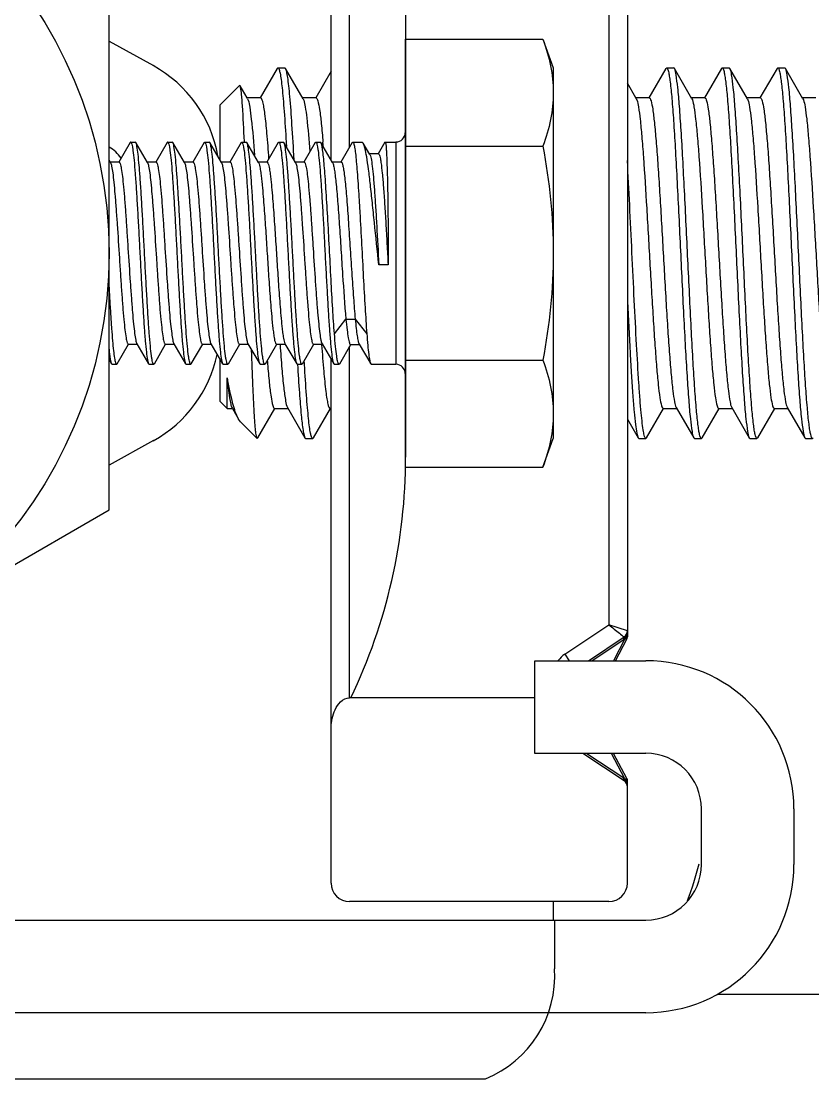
# Model space of a CAD drawing. Extents: x 27938 to 1507990, y 110129 to 923079.
# Drawn here: x 525742 to 525932.3, y 358378.1 to 358632.1 of the extents above; entities that cross this region are included whole.
import ezdxf

# ---------------------------------------------------------------- set-up
doc = ezdxf.new("R2010")
doc.units = 0
doc.header["$LTSCALE"] = 1000
doc.header["$MEASUREMENT"] = 0

msp = doc.modelspace()

# ---------------------------------------------------------------- linework, layer by layer
at = {"linetype": 'Continuous'}
for p, q in [((525820.94, 358601.88), (525820.94, 358732.06)), ((525816.5, 358598.7), (525816.5, 358727.62)), ((525834.4, 358527.39), (525834.4, 358699.7)), ((525883.23, 358665.62), (525883.23, 358487.1)), ((525887.68, 358667.05), (525887.68, 358484.24)), ((525763.11, 358514.71), (525763.11, 358638)), ((525834.29, 358627.73), (525834.29, 358524.99)), ((525834.29, 358627.73), (525867.38, 358627.73)), ((525867.38, 358627.73), (525869.88, 358620.85)), ((525763.11, 358627.29), (525773.76, 358621.39)), ((525803.53, 358620.7), (525799.42, 358613.64)), ((525803.53, 358620.7), (525803.7, 358620.85)), ((525803.7, 358620.85), (525805.37, 358620.85)), ((525803.7, 358620.85), (525805.37, 358620.85)), ((525803.7, 358620.85), (525803.73, 358620.84)), ((525805.55, 358620.69), (525805.37, 358620.85)), ((525809.74, 358613.46), (525805.55, 358620.69)), ((525816.5, 358620.04), (525812.77, 358613.64)), ((525869.88, 358620.85), (525869.88, 358531.87)), ((525896.95, 358620.7), (525892.84, 358613.64)), ((525896.95, 358620.7), (525897.13, 358620.85)), ((525897.13, 358620.85), (525898.8, 358620.85)), ((525897.13, 358620.85), (525898.8, 358620.85)), ((525897.13, 358620.85), (525897.15, 358620.84)), ((525898.97, 358620.69), (525898.8, 358620.85)), ((525903.17, 358613.46), (525898.97, 358620.69)), ((525910.3, 358620.7), (525906.19, 358613.64)), ((525910.3, 358620.7), (525910.47, 358620.85)), ((525910.47, 358620.85), (525912.14, 358620.85)), ((525910.47, 358620.85), (525912.14, 358620.85)), ((525910.47, 358620.85), (525910.5, 358620.84)), ((525912.32, 358620.69), (525912.14, 358620.85)), ((525916.51, 358613.46), (525912.32, 358620.69)), ((525923.64, 358620.7), (525919.54, 358613.64)), ((525923.64, 358620.7), (525923.82, 358620.85)), ((525923.82, 358620.85), (525925.49, 358620.85)), ((525923.82, 358620.85), (525925.49, 358620.85)), ((525923.82, 358620.85), (525923.84, 358620.84)), ((525925.67, 358620.69), (525925.49, 358620.85)), ((525929.86, 358613.46), (525925.67, 358620.69)), ((525789.8, 358611.95), (525794.47, 358616.62)), ((525794.59, 358616.57), (525794.47, 358616.62)), ((525796.29, 358613.64), (525794.59, 358616.57)), ((525889.72, 358613.64), (525887.68, 358617.16)), ((525796.4, 358613.46), (525796.29, 358613.64)), ((525799.53, 358613.64), (525796.29, 358613.64)), ((525812.87, 358613.64), (525809.64, 358613.64)), ((525889.82, 358613.46), (525889.72, 358613.64)), ((525892.95, 358613.64), (525889.72, 358613.64)), ((525889.82, 358613.46), (525889.95, 358613.18)), ((525906.3, 358613.64), (525903.06, 358613.64)), ((525903.17, 358613.46), (525903.29, 358613.19)), ((525919.64, 358613.64), (525916.41, 358613.64)), ((525916.51, 358613.46), (525916.63, 358613.2)), ((525932.99, 358613.64), (525929.76, 358613.64)), ((525929.86, 358613.46), (525929.97, 358613.21)), ((525789.8, 358598.7), (525789.8, 358611.95)), ((525768.18, 358602.94), (525765.44, 358598.25)), ((525768.18, 358602.94), (525768.3, 358603.05)), ((525768.3, 358603.05), (525769.42, 358603.05)), ((525768.3, 358603.05), (525769.42, 358603.05)), ((525769.55, 358602.94), (525769.42, 358603.05)), ((525772.35, 358598.11), (525769.55, 358602.94)), ((525777.07, 358602.94), (525774.34, 358598.25)), ((525777.07, 358602.94), (525777.2, 358603.05)), ((525777.2, 358603.05), (525778.32, 358603.05)), ((525777.2, 358603.05), (525778.32, 358603.05)), ((525778.45, 358602.94), (525778.32, 358603.05)), ((525781.25, 358598.11), (525778.45, 358602.94)), ((525785.97, 358602.94), (525783.24, 358598.25)), ((525785.97, 358602.94), (525786.1, 358603.05)), ((525786.1, 358603.05), (525787.21, 358603.05)), ((525786.1, 358603.05), (525787.21, 358603.05)), ((525787.34, 358602.94), (525787.21, 358603.05)), ((525790.15, 358598.11), (525787.34, 358602.94)), ((525794.87, 358602.94), (525792.13, 358598.25)), ((525794.87, 358602.94), (525795, 358603.05)), ((525795, 358603.05), (525796.11, 358603.05)), ((525795, 358603.05), (525796.11, 358603.05)), ((525795.64, 358603.14), (525795.64, 358603.19)), ((525796.24, 358602.94), (525796.11, 358603.05)), ((525799.04, 358598.11), (525796.24, 358602.94)), ((525803.77, 358602.94), (525801.03, 358598.25)), ((525803.77, 358602.94), (525803.89, 358603.05)), ((525803.89, 358603.05), (525805.01, 358603.05)), ((525803.89, 358603.05), (525805.01, 358603.05)), ((525805.14, 358602.94), (525805.01, 358603.05)), ((525807.94, 358598.11), (525805.14, 358602.94)), ((525805.67, 358603.02), (525805.68, 358602.97)), ((525805.68, 358602.97), (525805.74, 358601.97)), ((525812.66, 358602.94), (525809.93, 358598.25)), ((525812.66, 358602.94), (525812.79, 358603.05)), ((525812.79, 358603.05), (525813.91, 358603.05)), ((525812.79, 358603.05), (525813.91, 358603.05)), ((525814.04, 358602.94), (525813.91, 358603.05)), ((525816.84, 358598.11), (525814.04, 358602.94)), ((525821.56, 358602.94), (525818.83, 358598.25)), ((525821.56, 358602.94), (525821.69, 358603.05)), ((525821.69, 358603.05), (525823.91, 358603.05)), ((525821.69, 358603.05), (525823.91, 358603.05)), ((525824.2, 358602.81), (525823.91, 358603.05)), ((525825.79, 358600.07), (525824.2, 358602.81)), ((525829.43, 358603.02), (525827.8, 358600.2)), ((525829.43, 358603.02), (525829.47, 358603.05)), ((525829.47, 358603.05), (525832.07, 358603.05)), ((525829.47, 358603.05), (525832.07, 358603.05)), ((525832.07, 358603.05), (525832.07, 358549.67)), ((525827.87, 358600.2), (525825.72, 358600.2)), ((525834.29, 358602.04), (525867.38, 358602.04)), ((525763.45, 358598.11), (525763.11, 358598.7)), ((525765.52, 358598.25), (525763.37, 358598.25)), ((525774.42, 358598.25), (525772.27, 358598.25)), ((525783.31, 358598.25), (525781.17, 358598.25)), ((525792.21, 358598.25), (525790.07, 358598.25)), ((525801.11, 358598.25), (525798.96, 358598.25)), ((525810.01, 358598.25), (525807.86, 358598.25)), ((525818.9, 358598.25), (525816.76, 358598.25)), ((525830.18, 358573.53), (525827.95, 358573.53)), ((525817.28, 358557.02), (525820.05, 358560.5)), ((525820.05, 358560.5), (525822.28, 358560.5)), ((525822.28, 358560.5), (525825.06, 358557.02)), ((525765.1, 358549.78), (525767.82, 358554.47)), ((525767.74, 358554.47), (525769.89, 358554.47)), ((525769.81, 358554.61), (525772.62, 358549.78)), ((525774, 358549.78), (525776.72, 358554.47)), ((525776.64, 358554.47), (525778.79, 358554.47)), ((525778.71, 358554.61), (525781.52, 358549.78)), ((525782.89, 358549.78), (525785.62, 358554.47)), ((525785.54, 358554.47), (525787.68, 358554.47)), ((525787.61, 358554.61), (525790.42, 358549.78)), ((525791.79, 358549.78), (525794.52, 358554.47)), ((525794.44, 358554.47), (525796.58, 358554.47)), ((525796.5, 358554.61), (525799.32, 358549.78)), ((525800.69, 358549.78), (525803.41, 358554.47)), ((525803.33, 358554.47), (525805.48, 358554.47)), ((525805.4, 358554.61), (525808.21, 358549.78)), ((525809.59, 358549.78), (525812.31, 358554.47)), ((525812.23, 358554.47), (525814.38, 358554.47)), ((525814.2, 358554.5), (525814.21, 358554.35)), ((525814.3, 358554.61), (525817.11, 358549.78)), ((525818.54, 358549.8), (525821.22, 358554.4)), ((525820.94, 358469.59), (525820.94, 358553.93)), ((525821.14, 358554.4), (525823.29, 358554.4)), ((525823.21, 358554.54), (525825.99, 358549.76)), ((525763.11, 358550.84), (525763.73, 358549.78)), ((525763.73, 358549.78), (525763.86, 358549.67)), ((525763.86, 358549.67), (525764.97, 358549.67)), ((525763.86, 358549.67), (525764.97, 358549.67)), ((525765.1, 358549.78), (525764.97, 358549.67)), ((525772.62, 358549.78), (525772.75, 358549.67)), ((525772.75, 358549.67), (525773.87, 358549.67)), ((525772.75, 358549.67), (525773.87, 358549.67)), ((525774, 358549.78), (525773.87, 358549.67)), ((525781.52, 358549.78), (525781.65, 358549.67)), ((525781.65, 358549.67), (525782.76, 358549.67)), ((525781.65, 358549.67), (525782.76, 358549.67)), ((525782.79, 358549.67), (525782.76, 358549.67)), ((525782.89, 358549.78), (525782.79, 358549.67)), ((525789.8, 358540.77), (525789.8, 358550.84)), ((525790.42, 358549.78), (525790.55, 358549.67)), ((525790.55, 358549.67), (525791.66, 358549.67)), ((525790.55, 358549.67), (525791.66, 358549.67)), ((525791.79, 358549.78), (525791.66, 358549.67)), ((525799.32, 358549.78), (525799.45, 358549.67)), ((525799.45, 358549.67), (525800.56, 358549.67)), ((525799.45, 358549.67), (525800.56, 358549.67)), ((525800.69, 358549.78), (525800.56, 358549.67)), ((525808.21, 358549.78), (525808.34, 358549.67)), ((525808.34, 358549.67), (525809.46, 358549.67)), ((525808.34, 358549.67), (525809.46, 358549.67)), ((525809.59, 358549.78), (525809.46, 358549.67)), ((525810.07, 358549.79), (525810.03, 358550.49)), ((525810.08, 358549.6), (525810.07, 358549.79)), ((525816.5, 358425.1), (525816.5, 358550.84)), ((525817.11, 358549.78), (525817.24, 358549.67)), ((525817.24, 358549.67), (525818.39, 358549.67)), ((525817.24, 358549.67), (525818.39, 358549.67)), ((525818.54, 358549.8), (525818.39, 358549.67)), ((525825.99, 358549.76), (525826.1, 358549.67)), ((525826.1, 358549.67), (525832.07, 358549.67)), ((525826.1, 358549.67), (525832.07, 358549.67)), ((525834.29, 358550.67), (525867.38, 358550.67)), ((525791.49, 358539.08), (525791.49, 358546.45)), ((525789.8, 358540.77), (525791.49, 358539.08)), ((525791.49, 358539.08), (525792.75, 358539.08)), ((525792.64, 358539.26), (525792.75, 358539.08)), ((525792.75, 358539.08), (525794.26, 358536.47)), ((525798.88, 358532.02), (525802.97, 358539.08)), ((525802.86, 358539.08), (525806.09, 358539.08)), ((525805.99, 358539.26), (525810.2, 358532.02)), ((525812.22, 358532.02), (525816.31, 358539.08)), ((525816.21, 358539.08), (525816.5, 358539.08)), ((525892.3, 358532.02), (525896.39, 358539.08)), ((525896.29, 358539.08), (525899.52, 358539.08)), ((525899.41, 358539.26), (525903.62, 358532.02)), ((525905.65, 358532.02), (525909.74, 358539.08)), ((525909.63, 358539.08), (525912.86, 358539.08)), ((525912.76, 358539.26), (525916.97, 358532.02)), ((525918.99, 358532.02), (525923.08, 358539.08)), ((525922.98, 358539.08), (525926.21, 358539.08)), ((525926.11, 358539.26), (525930.32, 358532.02)), ((525794.73, 358535.84), (525794.26, 358536.47)), ((525887.68, 358536.5), (525890.28, 358532.02)), ((525794.73, 358535.85), (525798.7, 358531.87)), ((525773.76, 358531.33), (525763.11, 358525.42)), ((525798.7, 358531.87), (525798.68, 358531.9)), ((525798.88, 358532.02), (525798.7, 358531.87)), ((525810.2, 358532.02), (525810.38, 358531.87)), ((525810.38, 358531.87), (525812.05, 358531.87)), ((525810.38, 358531.87), (525812.05, 358531.87)), ((525812.05, 358531.87), (525812.02, 358531.87)), ((525812.22, 358532.02), (525812.05, 358531.87)), ((525867.38, 358524.99), (525869.88, 358531.87)), ((525890.28, 358532.02), (525890.45, 358531.87)), ((525890.45, 358531.87), (525892.12, 358531.87)), ((525890.45, 358531.87), (525892.12, 358531.87)), ((525892.12, 358531.87), (525892.1, 358531.87)), ((525892.3, 358532.02), (525892.12, 358531.87)), ((525903.62, 358532.02), (525903.8, 358531.87)), ((525903.8, 358531.87), (525905.47, 358531.87)), ((525903.8, 358531.87), (525905.47, 358531.87)), ((525905.47, 358531.87), (525905.45, 358531.87)), ((525905.65, 358532.02), (525905.47, 358531.87)), ((525916.97, 358532.02), (525917.15, 358531.87)), ((525917.15, 358531.87), (525918.82, 358531.87)), ((525917.15, 358531.87), (525918.82, 358531.87)), ((525918.82, 358531.87), (525918.79, 358531.87)), ((525918.99, 358532.02), (525918.82, 358531.87)), ((525930.32, 358532.02), (525930.49, 358531.87)), ((525930.49, 358531.87), (525932.16, 358531.87)), ((525930.49, 358531.87), (525932.16, 358531.87)), ((525932.16, 358531.87), (525932.14, 358531.87)), ((525932.34, 358532.02), (525932.16, 358531.87)), ((525834.29, 358524.99), (525867.38, 358524.99)), ((525656.34, 358453.07), (525763.11, 358514.71)), ((525872.65, 358480.05), (525883.23, 358487.1)), ((525887.68, 358485.67), (525883.23, 358487.1)), ((525878.33, 358478.49), (525886.88, 358484.19)), ((525886.81, 358483.5), (525879.2, 358478.48)), ((525887.1, 358483.71), (525884.35, 358478.49)), ((525884.81, 358478.49), (525887.52, 358483.62)), ((525887, 358483.98), (525887.1, 358483.71)), ((525887.06, 358484.25), (525887.07, 358484.3)), ((525887.07, 358484.3), (525887.11, 358484.36)), ((525887.13, 358483.76), (525887.1, 358483.71)), ((525887.17, 358483.81), (525887.13, 358483.76)), ((525887.16, 358483.82), (525887.52, 358483.61)), ((525865.43, 358456.24), (525865.43, 358478.49)), ((525865.43, 358478.49), (525892.12, 358478.49)), ((525872.65, 358480.05), (525873.69, 358478.49)), ((525865.43, 358469.59), (525820.94, 358469.59)), ((525892.12, 358456.24), (525865.43, 358456.24)), ((525886.88, 358449.65), (525877, 358456.24)), ((525877.9, 358456.24), (525886.82, 358450.34)), ((525887.06, 358450.15), (525883.86, 358456.24)), ((525887.52, 358450.19), (525884.33, 358456.24)), ((525886.97, 358449.88), (525887.06, 358450.15)), ((525887.06, 358450.15), (525887.18, 358450.01)), ((525887.4, 358449.92), (525887.23, 358449.99)), ((525887.36, 358449.42), (525887.52, 358448.94)), ((525887.68, 358448.3), (525887.68, 358449.57)), ((525887.68, 358425.1), (525887.68, 358448.17)), ((525905.47, 358429.55), (525905.47, 358442.9)), ((525927.71, 358442.9), (525927.71, 358429.55)), ((525883.23, 358420.65), (525820.94, 358420.65)), ((525869.88, 358420.65), (525869.88, 358416.2)), ((525598.51, 358416.2), (525892.12, 358416.2)), ((525870.18, 358416.2), (525870.18, 358404.51)), ((525909.35, 358398.41), (529265.15, 358398.41)), ((525892.12, 358393.96), (525598.51, 358393.96)), ((525459.78, 358378.07), (525853.55, 358378.07))]:
    msp.add_line(p, q, dxfattribs=at)
msp.add_circle((525656.34, 358576.36), 106.77, dxfattribs=at)
for centre, radius, start, end in [((525758.66, 358594.15), 31.14, 10.3451, 61), ((525832.07, 358605.28), 2.22, 270, 0), ((525768.3, 358602.97), 0.076, 79.1048, 89.9615), ((525777.2, 358602.97), 0.076, 79.2688, 89.9632), ((525786.1, 358602.97), 0.076, 79.0989, 89.9614), ((525795, 358602.97), 0.076, 79.2557, 89.963), ((525803.89, 358602.97), 0.076, 79.0953, 89.9614), ((525812.79, 358602.97), 0.076, 79.2241, 89.9627), ((525477.25, 358575.54), 338.38, 4.4984, 4.6578), ((525821.69, 358602.97), 0.0759, 79.6399, 89.9669), ((525758.66, 358594.15), 8.9, 34.3268, 59.8898), ((525758.66, 358558.56), 31.14, 299, 347.8939), ((525764.97, 358549.74), 0.076, 258.9741, 269.9601), ((525773.87, 358549.74), 0.076, 258.9891, 269.9603), ((525791.66, 358549.74), 0.076, 258.9914, 269.9603), ((525800.56, 358549.74), 0.0761, 258.9113, 269.9594), ((526137.28, 358577.08), 337.18, 184.5127, 184.6506), ((525809.46, 358549.74), 0.076, 259.0043, 269.9604), ((525818.39, 358549.75), 0.0861, 264.1854, 269.9947), ((525832.07, 358547.44), 2.22, 0, 90), ((525700.85, 358527.39), 133.54, 334.351, 0), ((525885.9, 358485.67), 1.78, 303.6901, 0), ((525883.62, 358485.66), 4.05, 350.5318, 0.0397), ((525885.1, 358486.09), 3.1, 303.3657, 309.9733), ((525886.98, 358484.62), 0.816, 283.0088, 289.662), ((525885.1, 358485.16), 2.49, 327.7436, 331.1962), ((525886.94, 358484.72), 0.928, 289.6457, 294.8196), ((525884.98, 358485.22), 2.62, 331.176, 332.2111), ((525884.8, 358485.32), 2.82, 332.2609, 337.0902), ((525886.89, 358484.83), 1.05, 294.8124, 299.1852), ((525884.48, 358485.45), 3.16, 337.0808, 341.6139), ((525886.83, 358484.94), 1.18, 299.1761, 302.7458), ((525886.9, 358484.83), 1.04, 302.6852, 304.7374), ((525876.11, 358474.86), 6.23, 123.6901, 144.1235), ((525892.12, 358442.9), 35.59, 0, 90), ((525892.12, 358442.9), 13.35, 0, 90), ((525885.09, 358447.73), 3.13, 50.7761, 56.4499), ((525885.9, 358448.17), 1.78, 0, 56.3099), ((525835.23, 358434.24), 54.28, 16.6154, 16.8895), ((525886.93, 358449.14), 0.908, 70.2304, 73.9636), ((525906.97, 358455.65), 20.58, 196.6266, 197.6315), ((525892.12, 358429.55), 35.59, 270, 0), ((525892.12, 358429.55), 13.35, 270, 0), ((525818.72, 358451.79), 88.97, 339.6685, 345.625), ((525820.94, 358425.1), 4.45, 180, 270), ((525883.23, 358425.1), 4.45, 270, 0), ((525843.54, 358402.81), 26.69, 292.0243, 3.6521)]:
    msp.add_arc(centre, radius, start, end, dxfattribs=at)
for points, knots in [([(525867.38, 358627.73), (525868.13, 358625.64), (525869.4, 358621.43), (525869.88, 358617.05), (525869.88, 358614.89)], [0, 0, 0, 0, 0.506411, 1, 1, 1, 1]), ([(525803.73, 358620.84), (525803.86, 358620.81), (525804.05, 358620.28), (525804.26, 358619.42), (525804.49, 358617.88), (525804.73, 358615.86), (525804.96, 358613.3), (525805.31, 358608.97), (525805.53, 358605.49), (525805.67, 358603.02)], [0, 0, 0, 0, 0.023672, 0.077003, 0.161165, 0.275446, 0.418458, 0.588412, 1, 1, 1, 1]), ([(525807.59, 358598.8), (525807.43, 358601.63), (525807.13, 358606.7), (525806.71, 358612.62), (525806.34, 358616.37), (525806.1, 358618.36), (525805.86, 358619.73), (525805.68, 358620.46), (525805.55, 358620.69)], [0, 0, 0, 0, 0.385911, 0.691592, 0.808742, 0.899832, 0.963715, 1, 1, 1, 1]), ([(525897.15, 358620.84), (525897.25, 358620.82), (525897.42, 358620.46), (525897.59, 358619.84), (525897.79, 358618.77), (525898.08, 358616.63), (525898.42, 358613.05), (525898.81, 358607.81), (525899.2, 358601.43), (525899.59, 358594.14), (525899.99, 358586.2), (525900.52, 358575.18), (525901.04, 358564.28), (525901.58, 358553.91), (525901.97, 358547.16), (525902.37, 358541.47), (525902.72, 358537.02), (525903.15, 358534.04), (525903.37, 358532.47), (525903.62, 358532.02)], [0, 0, 0, 0, 0.003605, 0.011246, 0.023192, 0.039401, 0.084083, 0.143772, 0.216343, 0.299189, 0.389323, 0.483494, 0.670333, 0.756261, 0.832983, 0.897738, 0.948215, 0.982645, 1, 1, 1, 1]), ([(525905.45, 358531.87), (525905.34, 358531.9), (525905.18, 358532.26), (525905, 358532.88), (525904.81, 358533.95), (525904.52, 358536.09), (525904.18, 358539.66), (525903.79, 358544.91), (525903.4, 358551.29), (525903, 358558.58), (525902.61, 358566.51), (525902.08, 358577.53), (525901.56, 358588.43), (525901.02, 358598.8), (525900.63, 358605.55), (525900.23, 358611.24), (525899.87, 358615.69), (525899.45, 358618.67), (525899.23, 358620.25), (525898.97, 358620.69)], [0, 0, 0, 0, 0.00361, 0.011255, 0.023204, 0.039415, 0.084097, 0.143782, 0.216343, 0.299177, 0.389297, 0.483455, 0.670273, 0.756196, 0.832918, 0.89768, 0.94817, 0.98262, 1, 1, 1, 1]), ([(525910.5, 358620.84), (525910.6, 358620.82), (525910.77, 358620.46), (525910.94, 358619.84), (525911.13, 358618.76), (525911.42, 358616.63), (525911.77, 358613.05), (525912.15, 358607.81), (525912.55, 358601.42), (525912.94, 358594.13), (525913.34, 358586.2), (525913.87, 358575.18), (525914.38, 358564.28), (525914.93, 358553.91), (525915.32, 358547.16), (525915.72, 358541.47), (525916.07, 358537.02), (525916.49, 358534.04), (525916.71, 358532.47), (525916.97, 358532.02)], [0, 0, 0, 0, 0.003608, 0.011251, 0.0232, 0.039412, 0.0841, 0.143792, 0.216367, 0.299219, 0.389358, 0.48353, 0.670361, 0.756278, 0.832994, 0.897746, 0.94822, 0.982647, 1, 1, 1, 1]), ([(525918.79, 358531.87), (525918.69, 358531.9), (525918.52, 358532.26), (525918.35, 358532.88), (525918.15, 358533.95), (525917.87, 358536.09), (525917.52, 358539.67), (525917.14, 358544.91), (525916.74, 358551.29), (525916.35, 358558.58), (525915.95, 358566.51), (525915.42, 358577.53), (525914.91, 358588.43), (525914.36, 358598.8), (525913.97, 358605.55), (525913.57, 358611.24), (525913.22, 358615.7), (525912.8, 358618.67), (525912.58, 358620.25), (525912.32, 358620.69)], [0, 0, 0, 0, 0.00361, 0.011257, 0.023207, 0.03942, 0.084107, 0.143795, 0.216358, 0.299194, 0.38932, 0.48348, 0.67029, 0.756208, 0.832927, 0.897686, 0.948174, 0.982621, 1, 1, 1, 1]), ([(525923.84, 358620.84), (525923.95, 358620.82), (525924.11, 358620.46), (525924.29, 358619.84), (525924.48, 358618.77), (525924.77, 358616.63), (525925.11, 358613.05), (525925.5, 358607.81), (525925.89, 358601.43), (525926.29, 358594.14), (525926.68, 358586.2), (525927.21, 358575.18), (525927.73, 358564.29), (525928.27, 358553.91), (525928.66, 358547.16), (525929.06, 358541.47), (525929.42, 358537.02), (525929.84, 358534.04), (525930.06, 358532.47), (525930.32, 358532.02)], [0, 0, 0, 0, 0.003605, 0.011246, 0.023191, 0.0394, 0.084081, 0.143769, 0.21634, 0.299187, 0.389322, 0.483492, 0.670333, 0.756258, 0.832977, 0.897734, 0.948214, 0.982646, 1, 1, 1, 1]), ([(525932.14, 358531.87), (525932.03, 358531.9), (525931.87, 358532.26), (525931.7, 358532.88), (525931.5, 358533.95), (525931.21, 358536.09), (525930.87, 358539.66), (525930.48, 358544.91), (525930.09, 358551.29), (525929.69, 358558.58), (525929.3, 358566.51), (525928.77, 358577.53), (525928.25, 358588.43), (525927.71, 358598.8), (525927.32, 358605.55), (525926.92, 358611.24), (525926.57, 358615.69), (525926.14, 358618.67), (525925.92, 358620.25), (525925.67, 358620.69)], [0, 0, 0, 0, 0.003609, 0.011254, 0.023203, 0.039414, 0.084098, 0.143785, 0.216348, 0.299182, 0.389306, 0.483467, 0.670283, 0.7562, 0.83292, 0.897683, 0.948173, 0.982621, 1, 1, 1, 1]), ([(525794.72, 358616.17), (525794.71, 358616.21), (525794.68, 358616.35), (525794.64, 358616.49), (525794.59, 358616.57)], [0, 0, 0, 0, 0.32729, 1, 1, 1, 1]), ([(525795.64, 358603.19), (525795.51, 358606.04), (525795.34, 358609.83), (525795, 358614.15), (525794.84, 358615.63), (525794.72, 358616.17)], [0, 0, 0, 0, 0.658368, 0.872259, 1, 1, 1, 1]), ([(525869.88, 358614.89), (525869.88, 358612.72), (525869.4, 358608.34), (525868.13, 358604.13), (525867.38, 358602.04)], [0, 0, 0, 0, 0.493589, 1, 1, 1, 1]), ([(525796.55, 358613.11), (525796.74, 358612.55), (525797, 358611.03), (525797.57, 358606.63), (525797.86, 358602.77), (525798.08, 358599.88)], [0, 0, 0, 0, 0.131654, 0.346807, 1, 1, 1, 1]), ([(525799.53, 358613.64), (525799.64, 358613.64), (525799.87, 358613.23), (525800.05, 358612.54), (525800.3, 358611.3), (525800.64, 358608.83), (525801.05, 358604.68), (525801.32, 358601.11), (525801.47, 358599.07)], [0, 0, 0, 0, 0.023282, 0.075204, 0.158212, 0.271837, 0.585296, 1, 1, 1, 1]), ([(525809.89, 358613.12), (525810.07, 358612.6), (525810.33, 358611.18), (525810.87, 358607.08), (525811.15, 358603.5), (525811.35, 358600.81)], [0, 0, 0, 0, 0.132644, 0.347693, 1, 1, 1, 1]), ([(525812.87, 358613.64), (525812.96, 358613.64), (525813.16, 358613.37), (525813.43, 358612.48), (525813.79, 358610.44), (525814.16, 358607.16), (525814.39, 358604.52), (525814.52, 358603.02)], [0, 0, 0, 0, 0.024869, 0.076568, 0.270487, 0.581865, 1, 1, 1, 1]), ([(525889.95, 358613.18), (525890.15, 358612.63), (525890.42, 358611.07), (525890.8, 358608.17), (525891.17, 358604.15), (525891.72, 358597.04), (525892.36, 358586.69), (525892.98, 358575.74), (525893.5, 358566.71), (525893.89, 358560.28), (525894.28, 358554.41), (525894.66, 358549.3), (525895.04, 358545.12), (525895.4, 358542.05), (525895.75, 358540.15), (525896.01, 358539.33), (525896.2, 358539.08), (525896.29, 358539.08)], [0, 0, 0, 0, 0.023657, 0.063412, 0.118049, 0.185727, 0.350546, 0.535324, 0.627293, 0.714724, 0.794598, 0.864159, 0.92102, 0.963257, 0.989538, 0.996565, 1, 1, 1, 1]), ([(525892.95, 358613.64), (525893.04, 358613.64), (525893.23, 358613.38), (525893.5, 358612.52), (525893.85, 358610.55), (525894.21, 358607.37), (525894.61, 358603.03), (525895, 358597.75), (525895.39, 358591.69), (525895.79, 358585.09), (525896.32, 358575.87), (525896.83, 358566.73), (525897.37, 358558), (525897.76, 358552.29), (525898.16, 358547.46), (525898.52, 358543.64), (525898.93, 358541.05), (525899.18, 358539.67), (525899.41, 358539.26)], [0, 0, 0, 0, 0.003516, 0.010771, 0.037949, 0.081609, 0.140308, 0.211978, 0.294061, 0.383613, 0.477416, 0.664254, 0.750572, 0.827952, 0.893624, 0.945254, 0.981055, 1, 1, 1, 1]), ([(525903.29, 358613.19), (525903.49, 358612.64), (525903.76, 358611.09), (525904.14, 358608.19), (525904.52, 358604.19), (525905.07, 358597.08), (525905.71, 358586.73), (525906.33, 358575.78), (525906.85, 358566.74), (525907.24, 358560.3), (525907.62, 358554.42), (525908.01, 358549.31), (525908.39, 358545.12), (525908.75, 358542.05), (525909.1, 358540.16), (525909.36, 358539.33), (525909.55, 358539.08), (525909.63, 358539.08)], [0, 0, 0, 0, 0.023519, 0.06316, 0.117709, 0.18533, 0.350118, 0.534956, 0.626978, 0.714471, 0.794408, 0.86403, 0.920944, 0.963223, 0.989529, 0.996563, 1, 1, 1, 1]), ([(525906.3, 358613.64), (525906.38, 358613.64), (525906.58, 358613.38), (525906.84, 358612.52), (525907.2, 358610.55), (525907.56, 358607.37), (525907.95, 358603.03), (525908.34, 358597.75), (525908.74, 358591.69), (525909.13, 358585.09), (525909.66, 358575.87), (525910.18, 358566.73), (525910.72, 358558), (525911.11, 358552.29), (525911.51, 358547.46), (525911.87, 358543.64), (525912.28, 358541.05), (525912.52, 358539.67), (525912.76, 358539.26)], [0, 0, 0, 0, 0.003516, 0.010771, 0.037949, 0.081609, 0.140308, 0.211978, 0.294061, 0.383613, 0.477416, 0.664254, 0.750572, 0.827952, 0.893624, 0.945254, 0.981055, 1, 1, 1, 1]), ([(525916.63, 358613.2), (525916.83, 358612.66), (525917.11, 358611.11), (525917.49, 358608.22), (525917.86, 358604.22), (525918.41, 358597.12), (525919.05, 358586.77), (525919.67, 358575.81), (525920.19, 358566.76), (525920.58, 358560.32), (525920.97, 358554.44), (525921.35, 358549.32), (525921.74, 358545.13), (525922.09, 358542.06), (525922.44, 358540.16), (525922.7, 358539.33), (525922.89, 358539.08), (525922.98, 358539.08)], [0, 0, 0, 0, 0.023381, 0.062907, 0.11737, 0.184933, 0.349689, 0.534588, 0.626663, 0.714217, 0.794218, 0.863901, 0.920868, 0.963188, 0.98952, 0.996561, 1, 1, 1, 1]), ([(525919.64, 358613.64), (525919.73, 358613.64), (525919.92, 358613.38), (525920.19, 358612.52), (525920.54, 358610.55), (525920.91, 358607.37), (525921.3, 358603.03), (525921.69, 358597.75), (525922.08, 358591.69), (525922.48, 358585.09), (525923.01, 358575.87), (525923.52, 358566.73), (525924.07, 358558), (525924.46, 358552.29), (525924.85, 358547.46), (525925.22, 358543.64), (525925.62, 358541.05), (525925.87, 358539.67), (525926.11, 358539.26)], [0, 0, 0, 0, 0.003516, 0.010771, 0.037949, 0.081609, 0.140308, 0.211978, 0.294061, 0.383613, 0.477416, 0.664254, 0.750571, 0.827952, 0.893624, 0.945254, 0.981055, 1, 1, 1, 1]), ([(525929.97, 358613.21), (525930.18, 358612.67), (525930.45, 358611.12), (525930.83, 358608.25), (525931.2, 358604.25), (525931.76, 358597.15), (525932.4, 358586.8), (525933.02, 358575.84), (525933.54, 358566.79), (525933.92, 358560.35), (525934.31, 358554.46), (525934.7, 358549.34), (525935.08, 358545.14), (525935.44, 358542.06), (525935.79, 358540.16), (525936.05, 358539.33), (525936.24, 358539.08), (525936.32, 358539.08)], [0, 0, 0, 0, 0.023243, 0.062653, 0.117029, 0.184534, 0.349259, 0.534218, 0.626347, 0.713963, 0.794028, 0.863772, 0.920792, 0.963153, 0.989511, 0.996558, 1, 1, 1, 1]), ([(525768.32, 358603.05), (525768.38, 358603.04), (525768.5, 358602.83), (525768.61, 358602.45), (525768.74, 358601.82), (525768.94, 358600.55), (525769.16, 358598.42), (525769.42, 358595.29), (525769.68, 358591.48), (525769.94, 358587.13), (525770.21, 358582.39), (525770.47, 358577.43), (525770.74, 358572.43), (525771, 358567.58), (525771.26, 358563.04), (525771.53, 358558.98), (525771.78, 358555.54), (525772.04, 358552.86), (525772.26, 358551.13), (525772.46, 358550.2), (525772.56, 358549.89), (525772.62, 358549.78)], [0, 0, 0, 0, 0.003708, 0.011331, 0.023205, 0.039308, 0.083699, 0.143025, 0.215195, 0.297631, 0.387378, 0.481219, 0.575789, 0.667691, 0.753629, 0.830521, 0.895618, 0.946611, 0.981731, 0.992985, 1, 1, 1, 1]), ([(525773.85, 358549.67), (525773.79, 358549.68), (525773.67, 358549.89), (525773.56, 358550.26), (525773.43, 358550.9), (525773.24, 358552.17), (525773.01, 358554.3), (525772.75, 358557.43), (525772.49, 358561.24), (525772.23, 358565.59), (525771.96, 358570.33), (525771.7, 358575.28), (525771.44, 358580.28), (525771.17, 358585.14), (525770.91, 358589.67), (525770.65, 358593.73), (525770.39, 358597.17), (525770.13, 358599.86), (525769.91, 358601.58), (525769.71, 358602.51), (525769.61, 358602.83), (525769.55, 358602.94)], [0, 0, 0, 0, 0.003711, 0.011337, 0.023212, 0.039315, 0.083701, 0.143019, 0.215177, 0.2976, 0.387333, 0.481165, 0.575727, 0.667621, 0.753554, 0.830449, 0.895556, 0.946563, 0.981704, 0.992971, 1, 1, 1, 1]), ([(525777.22, 358603.05), (525777.28, 358603.04), (525777.4, 358602.83), (525777.51, 358602.46), (525777.64, 358601.82), (525777.83, 358600.55), (525778.06, 358598.42), (525778.32, 358595.29), (525778.58, 358591.48), (525778.84, 358587.13), (525779.11, 358582.39), (525779.37, 358577.43), (525779.63, 358572.43), (525779.9, 358567.58), (525780.16, 358563.04), (525780.42, 358558.98), (525780.68, 358555.54), (525780.94, 358552.86), (525781.16, 358551.13), (525781.36, 358550.2), (525781.46, 358549.89), (525781.52, 358549.78)], [0, 0, 0, 0, 0.003703, 0.01132, 0.023187, 0.039284, 0.083664, 0.142983, 0.215146, 0.297577, 0.387325, 0.481173, 0.575752, 0.667661, 0.753607, 0.830509, 0.895614, 0.946609, 0.98173, 0.992984, 1, 1, 1, 1]), ([(525782.76, 358549.67), (525782.7, 358549.67), (525782.58, 358549.86), (525782.47, 358550.21), (525782.34, 358550.83), (525782.15, 358552.07), (525781.92, 358554.18), (525781.66, 358557.29), (525781.4, 358561.09), (525781.13, 358565.43), (525780.87, 358570.18), (525780.6, 358575.15), (525780.34, 358580.16), (525780.07, 358585.04), (525779.81, 358589.6), (525779.55, 358593.68), (525779.29, 358597.14), (525779.03, 358599.84), (525778.81, 358601.58), (525778.61, 358602.51), (525778.51, 358602.83), (525778.45, 358602.94)], [0, 0, 0, 0, 0.003386, 0.010605, 0.022094, 0.037845, 0.081651, 0.140562, 0.21249, 0.294853, 0.384679, 0.47873, 0.573605, 0.66588, 0.752224, 0.829521, 0.894986, 0.946281, 0.981617, 0.992941, 1, 1, 1, 1]), ([(525786.11, 358603.05), (525786.18, 358603.04), (525786.3, 358602.83), (525786.41, 358602.45), (525786.54, 358601.82), (525786.73, 358600.55), (525786.96, 358598.42), (525787.22, 358595.29), (525787.48, 358591.48), (525787.74, 358587.13), (525788, 358582.39), (525788.27, 358577.43), (525788.53, 358572.43), (525788.8, 358567.58), (525789.06, 358563.04), (525789.32, 358558.98), (525789.58, 358555.54), (525789.84, 358552.86), (525790.06, 358551.13), (525790.26, 358550.2), (525790.36, 358549.89), (525790.42, 358549.78)], [0, 0, 0, 0, 0.003708, 0.011332, 0.023206, 0.039309, 0.083701, 0.143026, 0.215196, 0.297631, 0.387378, 0.481219, 0.575788, 0.66769, 0.753628, 0.830521, 0.895618, 0.94661, 0.98173, 0.992985, 1, 1, 1, 1]), ([(525791.65, 358549.67), (525791.58, 358549.68), (525791.47, 358549.89), (525791.36, 358550.26), (525791.22, 358550.9), (525791.03, 358552.17), (525790.8, 358554.3), (525790.55, 358557.43), (525790.29, 358561.24), (525790.02, 358565.59), (525789.76, 358570.33), (525789.49, 358575.28), (525789.23, 358580.28), (525788.97, 358585.14), (525788.7, 358589.67), (525788.44, 358593.73), (525788.18, 358597.17), (525787.92, 358599.86), (525787.71, 358601.58), (525787.51, 358602.51), (525787.41, 358602.83), (525787.34, 358602.94)], [0, 0, 0, 0, 0.003711, 0.011337, 0.023212, 0.039314, 0.0837, 0.143018, 0.215176, 0.297599, 0.387332, 0.481164, 0.575726, 0.667621, 0.753554, 0.830449, 0.895556, 0.946563, 0.981704, 0.992971, 1, 1, 1, 1]), ([(525795.01, 358603.05), (525795.08, 358603.04), (525795.19, 358602.83), (525795.3, 358602.46), (525795.44, 358601.82), (525795.63, 358600.55), (525795.85, 358598.42), (525796.11, 358595.29), (525796.37, 358591.48), (525796.64, 358587.13), (525796.9, 358582.39), (525797.16, 358577.43), (525797.43, 358572.43), (525797.69, 358567.58), (525797.96, 358563.04), (525798.22, 358558.98), (525798.48, 358555.54), (525798.73, 358552.86), (525798.95, 358551.13), (525799.15, 358550.2), (525799.25, 358549.89), (525799.32, 358549.78)], [0, 0, 0, 0, 0.003703, 0.011321, 0.023188, 0.039286, 0.083667, 0.142986, 0.21515, 0.297581, 0.387329, 0.481177, 0.575755, 0.667664, 0.753609, 0.83051, 0.895615, 0.94661, 0.98173, 0.992984, 1, 1, 1, 1]), ([(525800.55, 358549.67), (525800.48, 358549.68), (525800.36, 358549.89), (525800.25, 358550.26), (525800.12, 358550.9), (525799.93, 358552.17), (525799.7, 358554.3), (525799.44, 358557.43), (525799.18, 358561.24), (525798.92, 358565.59), (525798.66, 358570.33), (525798.39, 358575.29), (525798.13, 358580.28), (525797.86, 358585.14), (525797.6, 358589.67), (525797.34, 358593.73), (525797.08, 358597.17), (525796.82, 358599.86), (525796.6, 358601.58), (525796.4, 358602.51), (525796.3, 358602.83), (525796.24, 358602.94)], [0, 0, 0, 0, 0.003714, 0.011343, 0.023221, 0.039327, 0.08372, 0.14304, 0.215198, 0.297619, 0.387351, 0.481178, 0.575732, 0.667622, 0.753555, 0.83045, 0.895556, 0.946562, 0.981703, 0.992971, 1, 1, 1, 1]), ([(525803.91, 358603.05), (525803.97, 358603.04), (525804.09, 358602.83), (525804.2, 358602.45), (525804.33, 358601.82), (525804.53, 358600.55), (525804.75, 358598.42), (525805.01, 358595.29), (525805.27, 358591.48), (525805.53, 358587.13), (525805.8, 358582.39), (525806.06, 358577.43), (525806.33, 358572.43), (525806.59, 358567.58), (525806.85, 358563.04), (525807.12, 358558.98), (525807.37, 358555.54), (525807.63, 358552.86), (525807.85, 358551.13), (525808.05, 358550.2), (525808.15, 358549.89), (525808.21, 358549.78)], [0, 0, 0, 0, 0.003708, 0.011332, 0.023206, 0.03931, 0.083702, 0.143027, 0.215196, 0.297632, 0.387379, 0.481219, 0.575788, 0.66769, 0.753628, 0.830521, 0.895618, 0.946611, 0.98173, 0.992985, 1, 1, 1, 1]), ([(525809.44, 358549.67), (525809.38, 358549.68), (525809.26, 358549.89), (525809.15, 358550.26), (525809.02, 358550.9), (525808.83, 358552.17), (525808.6, 358554.3), (525808.34, 358557.43), (525808.08, 358561.24), (525807.82, 358565.59), (525807.55, 358570.33), (525807.29, 358575.28), (525807.03, 358580.28), (525806.76, 358585.13), (525806.5, 358589.67), (525806.24, 358593.73), (525805.98, 358597.17), (525805.72, 358599.86), (525805.5, 358601.58), (525805.3, 358602.51), (525805.2, 358602.83), (525805.14, 358602.94)], [0, 0, 0, 0, 0.003711, 0.011336, 0.02321, 0.039312, 0.083698, 0.143015, 0.215173, 0.297594, 0.387327, 0.481159, 0.575721, 0.667617, 0.753551, 0.830448, 0.895556, 0.946563, 0.981704, 0.992971, 1, 1, 1, 1]), ([(525812.81, 358603.05), (525812.87, 358603.04), (525812.99, 358602.83), (525813.1, 358602.46), (525813.23, 358601.82), (525813.42, 358600.55), (525813.65, 358598.42), (525813.91, 358595.29), (525814.17, 358591.48), (525814.43, 358587.13), (525814.7, 358582.39), (525814.96, 358577.43), (525815.22, 358572.43), (525815.49, 358567.58), (525815.75, 358563.04), (525816.01, 358558.98), (525816.27, 358555.54), (525816.53, 358552.86), (525816.75, 358551.13), (525816.95, 358550.2), (525817.05, 358549.89), (525817.11, 358549.78)], [0, 0, 0, 0, 0.003704, 0.011323, 0.023191, 0.03929, 0.083673, 0.142993, 0.215158, 0.297591, 0.387338, 0.481186, 0.575764, 0.667671, 0.753614, 0.830513, 0.895616, 0.946611, 0.98173, 0.992985, 1, 1, 1, 1]), ([(525817.28, 358557.02), (525817.12, 358559.01), (525816.84, 358563.36), (525816.45, 358570.24), (525816.07, 358577.61), (525815.68, 358584.88), (525815.34, 358590.61), (525815.06, 358594.69), (525814.86, 358597.24), (525814.67, 358599.35), (525814.48, 358601.01), (525814.28, 358602.15), (525814.15, 358602.75), (525814.04, 358602.94)], [0, 0, 0, 0, 0.130118, 0.283774, 0.448524, 0.611007, 0.75805, 0.821983, 0.877746, 0.924216, 0.960473, 0.985838, 1, 1, 1, 1]), ([(525821.7, 358603.05), (525821.75, 358603.04), (525821.84, 358602.92), (525821.99, 358602.52), (525822.17, 358601.63), (525822.36, 358600.17), (525822.56, 358598.19), (525822.77, 358595.73), (525822.97, 358592.85), (525823.18, 358589.61), (525823.46, 358584.77), (525823.81, 358578.4), (525824.21, 358570.77), (525824.61, 358563.62), (525824.9, 358559.09), (525825.06, 358557.02)], [0, 0, 0, 0, 0.003023, 0.008655, 0.02883, 0.060884, 0.10423, 0.157961, 0.220923, 0.291749, 0.368894, 0.535298, 0.705669, 0.865188, 1, 1, 1, 1]), ([(525827.95, 358573.53), (525827.57, 358576.92), (525827.06, 358581.9), (525826.41, 358588.33), (525825.95, 358592.61), (525825.51, 358596.28), (525825.1, 358599.24), (525824.69, 358601.32), (525824.41, 358602.45), (525824.2, 358602.81)], [0, 0, 0, 0, 0.346094, 0.50857, 0.65594, 0.782806, 0.884568, 0.957661, 1, 1, 1, 1]), ([(525829.47, 358603.05), (525829.47, 358603.05), (525829.48, 358603.05), (525829.48, 358603.05), (525829.48, 358603.05)], [0, 0, 0, 0, 0.495092, 1, 1, 1, 1]), ([(525829.48, 358603.05), (525829.54, 358603.03), (525829.57, 358602.76), (525829.66, 358602.35), (525829.71, 358601.59), (525829.78, 358600.59), (525829.84, 358599.31), (525829.9, 358597.79), (525829.96, 358596.03), (525830.03, 358593.28), (525830.1, 358589.42), (525830.16, 358584.41), (525830.19, 358579.05), (525830.19, 358575.38), (525830.18, 358573.53)], [0, 0, 0, 0, 0.006277, 0.021923, 0.047061, 0.081471, 0.124793, 0.17657, 0.236243, 0.303168, 0.455809, 0.627887, 0.811933, 1, 1, 1, 1]), ([(525825.79, 358600.07), (525825.86, 358599.96), (525825.96, 358599.64), (525826.17, 358598.72), (525826.4, 358597.02), (525826.66, 358594.4), (525826.92, 358591.08), (525827.18, 358587.2), (525827.54, 358581.28), (525827.79, 358576.68), (525827.95, 358573.53)], [0, 0, 0, 0, 0.014497, 0.037247, 0.107063, 0.207049, 0.333333, 0.481179, 0.645288, 1, 1, 1, 1]), ([(525827.87, 358600.2), (525827.94, 358600.2), (525828.08, 358599.98), (525828.2, 358599.59), (525828.35, 358598.92), (525828.55, 358597.56), (525828.81, 358595.28), (525829.08, 358591.97), (525829.36, 358587.96), (525829.64, 358583.44), (525829.91, 358578.57), (525830.09, 358575.23), (525830.18, 358573.53)], [0, 0, 0, 0, 0.007534, 0.023454, 0.048663, 0.083048, 0.177833, 0.303692, 0.455223, 0.626216, 0.810017, 1, 1, 1, 1]), ([(525763.45, 358598.11), (525763.6, 358597.85), (525763.78, 358597.02), (525764.04, 358595.45), (525764.29, 358593.18), (525764.55, 358590.32), (525764.81, 358586.96), (525765.17, 358581.84), (525765.51, 358576.5), (525765.86, 358571.11), (525766.12, 358567.25), (525766.39, 358563.72), (525766.64, 358560.64), (525766.9, 358558.12), (525767.15, 358556.26), (525767.38, 358555.12), (525767.56, 358554.61), (525767.69, 358554.47), (525767.74, 358554.47)], [0, 0, 0, 0, 0.020221, 0.057009, 0.109346, 0.175452, 0.253005, 0.33926, 0.525406, 0.618671, 0.707625, 0.789106, 0.860221, 0.918463, 0.961812, 0.988888, 0.996222, 1, 1, 1, 1]), ([(525765.52, 358598.25), (525765.57, 358598.25), (525765.7, 358598.1), (525765.88, 358597.59), (525766.12, 358596.45), (525766.36, 358594.59), (525766.62, 358592.07), (525766.88, 358588.99), (525767.14, 358585.46), (525767.4, 358581.6), (525767.75, 358576.22), (525768.1, 358570.87), (525768.46, 358565.75), (525768.72, 358562.39), (525768.98, 358559.53), (525769.22, 358557.26), (525769.49, 358555.7), (525769.66, 358554.86), (525769.81, 358554.61)], [0, 0, 0, 0, 0.003779, 0.011114, 0.038197, 0.081556, 0.139811, 0.210942, 0.292439, 0.381409, 0.474688, 0.660849, 0.747103, 0.824649, 0.89074, 0.943055, 0.979813, 1, 1, 1, 1]), ([(525772.35, 358598.11), (525772.5, 358597.85), (525772.67, 358597.02), (525772.94, 358595.45), (525773.18, 358593.18), (525773.44, 358590.32), (525773.71, 358586.96), (525774.06, 358581.84), (525774.41, 358576.5), (525774.76, 358571.11), (525775.02, 358567.25), (525775.28, 358563.72), (525775.54, 358560.64), (525775.8, 358558.12), (525776.04, 358556.26), (525776.28, 358555.12), (525776.46, 358554.61), (525776.59, 358554.47), (525776.64, 358554.47)], [0, 0, 0, 0, 0.020221, 0.057009, 0.109346, 0.175452, 0.253005, 0.33926, 0.525406, 0.618671, 0.707625, 0.789106, 0.860221, 0.918463, 0.961812, 0.988889, 0.996222, 1, 1, 1, 1]), ([(525774.42, 358598.25), (525774.47, 358598.25), (525774.6, 358598.1), (525774.78, 358597.59), (525775.01, 358596.45), (525775.26, 358594.59), (525775.52, 358592.07), (525775.78, 358588.99), (525776.04, 358585.46), (525776.3, 358581.6), (525776.65, 358576.22), (525776.99, 358570.87), (525777.35, 358565.75), (525777.61, 358562.39), (525777.88, 358559.53), (525778.12, 358557.26), (525778.38, 358555.7), (525778.56, 358554.86), (525778.71, 358554.61)], [0, 0, 0, 0, 0.003779, 0.011114, 0.038196, 0.081556, 0.139811, 0.210942, 0.292439, 0.38141, 0.474688, 0.660849, 0.747103, 0.824649, 0.89074, 0.943055, 0.979813, 1, 1, 1, 1]), ([(525781.25, 358598.11), (525781.4, 358597.85), (525781.57, 358597.02), (525781.83, 358595.45), (525782.08, 358593.18), (525782.34, 358590.32), (525782.6, 358586.96), (525782.96, 358581.84), (525783.3, 358576.5), (525783.66, 358571.11), (525783.92, 358567.25), (525784.18, 358563.72), (525784.44, 358560.64), (525784.7, 358558.12), (525784.94, 358556.26), (525785.18, 358555.12), (525785.35, 358554.61), (525785.48, 358554.47), (525785.54, 358554.47)], [0, 0, 0, 0, 0.020221, 0.057008, 0.109345, 0.17545, 0.253003, 0.339257, 0.525401, 0.618666, 0.70762, 0.789101, 0.860217, 0.918459, 0.96181, 0.988888, 0.996221, 1, 1, 1, 1]), ([(525783.31, 358598.25), (525783.37, 358598.25), (525783.5, 358598.1), (525783.68, 358597.59), (525783.91, 358596.45), (525784.15, 358594.59), (525784.41, 358592.07), (525784.67, 358588.99), (525784.94, 358585.46), (525785.2, 358581.6), (525785.55, 358576.22), (525785.89, 358570.87), (525786.25, 358565.75), (525786.51, 358562.39), (525786.77, 358559.53), (525787.02, 358557.26), (525787.28, 358555.7), (525787.46, 358554.86), (525787.61, 358554.61)], [0, 0, 0, 0, 0.003779, 0.011113, 0.038196, 0.081555, 0.139809, 0.210939, 0.292435, 0.381405, 0.474683, 0.660843, 0.747096, 0.824643, 0.890735, 0.943051, 0.979811, 1, 1, 1, 1]), ([(525790.15, 358598.11), (525790.29, 358597.85), (525790.47, 358597.02), (525790.73, 358595.45), (525790.98, 358593.18), (525791.24, 358590.32), (525791.5, 358586.96), (525791.86, 358581.84), (525792.2, 358576.5), (525792.55, 358571.11), (525792.82, 358567.25), (525793.08, 358563.72), (525793.34, 358560.64), (525793.6, 358558.12), (525793.84, 358556.26), (525794.07, 358555.12), (525794.25, 358554.61), (525794.38, 358554.47), (525794.44, 358554.47)], [0, 0, 0, 0, 0.020221, 0.057009, 0.109346, 0.175452, 0.253005, 0.33926, 0.525406, 0.618671, 0.707625, 0.789106, 0.860221, 0.918463, 0.961812, 0.988889, 0.996221, 1, 1, 1, 1]), ([(525792.21, 358598.25), (525792.27, 358598.25), (525792.4, 358598.1), (525792.58, 358597.59), (525792.81, 358596.45), (525793.05, 358594.59), (525793.31, 358592.07), (525793.57, 358588.99), (525793.83, 358585.46), (525794.1, 358581.6), (525794.45, 358576.22), (525794.79, 358570.87), (525795.15, 358565.75), (525795.41, 358562.39), (525795.67, 358559.53), (525795.92, 358557.26), (525796.18, 358555.7), (525796.35, 358554.86), (525796.5, 358554.61)], [0, 0, 0, 0, 0.003779, 0.011113, 0.038196, 0.081556, 0.139811, 0.210942, 0.292439, 0.38141, 0.474689, 0.66085, 0.747103, 0.824649, 0.89074, 0.943055, 0.979813, 1, 1, 1, 1]), ([(525799.04, 358598.11), (525799.25, 358597.7), (525799.41, 358596.78), (525799.62, 358595.43), (525799.78, 358594.07), (525799.96, 358592.24), (525800.16, 358589.96), (525800.38, 358587.22), (525800.57, 358584.48), (525800.82, 358580.83), (525801.12, 358576.26), (525801.41, 358571.69), (525801.66, 358568.04), (525801.86, 358565.3), (525802.07, 358562.56), (525802.28, 358560.27), (525802.45, 358558.45), (525802.65, 358557.09), (525802.81, 358555.76), (525803.02, 358554.79), (525803.33, 358554.47)], [0, 0, 0, 0, 0.031186, 0.062475, 0.093704, 0.124983, 0.187517, 0.250043, 0.312574, 0.375103, 0.500161, 0.62522, 0.687747, 0.750283, 0.812799, 0.875353, 0.906651, 0.937778, 0.969229, 1, 1, 1, 1]), ([(525801.11, 358598.25), (525801.42, 358597.92), (525801.63, 358596.96), (525801.8, 358595.63), (525801.99, 358594.26), (525802.17, 358592.44), (525802.37, 358590.16), (525802.59, 358587.42), (525802.78, 358584.68), (525803.03, 358581.03), (525803.33, 358576.46), (525803.62, 358571.89), (525803.87, 358568.23), (525804.07, 358565.49), (525804.28, 358562.75), (525804.48, 358560.47), (525804.66, 358558.65), (525804.83, 358557.28), (525805.03, 358555.93), (525805.2, 358555.01), (525805.4, 358554.61)], [0, 0, 0, 0, 0.030768, 0.062218, 0.093344, 0.124643, 0.187198, 0.249714, 0.31225, 0.374778, 0.499837, 0.624896, 0.687425, 0.749956, 0.812483, 0.875017, 0.906295, 0.937525, 0.968815, 1, 1, 1, 1]), ([(525807.94, 358598.11), (525808.09, 358597.85), (525808.26, 358597.02), (525808.53, 358595.45), (525808.77, 358593.18), (525809.03, 358590.32), (525809.3, 358586.96), (525809.65, 358581.84), (525810, 358576.5), (525810.35, 358571.11), (525810.61, 358567.25), (525810.87, 358563.72), (525811.13, 358560.64), (525811.39, 358558.12), (525811.63, 358556.26), (525811.87, 358555.12), (525812.05, 358554.61), (525812.18, 358554.47), (525812.23, 358554.47)], [0, 0, 0, 0, 0.020221, 0.057009, 0.109346, 0.175452, 0.253005, 0.33926, 0.525406, 0.618671, 0.707626, 0.789106, 0.860222, 0.918463, 0.961813, 0.988889, 0.996221, 1, 1, 1, 1]), ([(525810.01, 358598.25), (525810.06, 358598.25), (525810.19, 358598.1), (525810.37, 358597.59), (525810.6, 358596.45), (525810.85, 358594.59), (525811.11, 358592.07), (525811.37, 358588.99), (525811.63, 358585.46), (525811.89, 358581.6), (525812.24, 358576.22), (525812.58, 358570.87), (525812.94, 358565.75), (525813.2, 358562.39), (525813.47, 358559.53), (525813.71, 358557.26), (525813.97, 358555.7), (525814.15, 358554.86), (525814.3, 358554.61)], [0, 0, 0, 0, 0.003779, 0.011114, 0.038197, 0.081557, 0.139812, 0.210943, 0.29244, 0.38141, 0.474689, 0.66085, 0.747103, 0.824649, 0.89074, 0.943055, 0.979813, 1, 1, 1, 1]), ([(525816.84, 358598.11), (525816.94, 358597.94), (525817.08, 358597.41), (525817.27, 358596.43), (525817.46, 358595.04), (525817.75, 358592.48), (525818.08, 358588.53), (525818.46, 358583.15), (525818.85, 358577.23), (525819.34, 358569.61), (525819.72, 358564.03), (525820.05, 358560.5)], [0, 0, 0, 0, 0.015824, 0.042527, 0.079816, 0.127025, 0.247356, 0.394063, 0.555499, 0.718817, 1, 1, 1, 1]), ([(525818.9, 358598.25), (525819.01, 358598.25), (525819.2, 358597.83), (525819.36, 358597.17), (525819.57, 358595.95), (525819.77, 358594.35), (525819.98, 358592.34), (525820.27, 358589.01), (525820.61, 358584.24), (525821.02, 358578.11), (525821.42, 358571.82), (525821.82, 358565.93), (525822.12, 358562.21), (525822.28, 358560.5)], [0, 0, 0, 0, 0.008447, 0.028211, 0.059849, 0.102845, 0.156318, 0.219121, 0.36706, 0.533759, 0.704628, 0.864703, 1, 1, 1, 1]), ([(525892.1, 358531.87), (525891.93, 358531.92), (525891.74, 358532.61), (525891.48, 358533.69), (525891.23, 358535.67), (525890.96, 358538.23), (525890.69, 358541.48), (525890.31, 358546.92), (525889.85, 358554.84), (525889.32, 358565.29), (525888.78, 358576.49), (525888.25, 358587.69), (525887.87, 358595.06), (525887.68, 358598.61)], [0, 0, 0, 0, 0.007805, 0.026033, 0.05491, 0.094055, 0.142842, 0.200464, 0.338231, 0.498126, 0.669393, 0.840521, 1, 1, 1, 1]), ([(525764.96, 358549.67), (525764.9, 358549.68), (525764.8, 358549.83), (525764.71, 358550.11), (525764.59, 358550.58), (525764.43, 358551.53), (525764.23, 358553.12), (525764.01, 358555.48), (525763.79, 358558.4), (525763.56, 358561.79), (525763.33, 358565.56), (525763.19, 358568.2), (525763.11, 358569.56)], [0, 0, 0, 0, 0.007976, 0.023399, 0.047119, 0.079188, 0.167777, 0.287121, 0.434165, 0.605074, 0.795358, 1, 1, 1, 1]), ([(525887.68, 358564.79), (525887.88, 358560.65), (525888.18, 358554.7), (525888.63, 358547.16), (525888.95, 358542.45), (525889.27, 358538.54), (525889.56, 358535.49), (525889.89, 358533.43), (525890.09, 358532.35), (525890.28, 358532.02)], [0, 0, 0, 0, 0.377827, 0.543307, 0.687889, 0.808224, 0.901551, 0.96582, 1, 1, 1, 1]), ([(525820.05, 358560.5), (525820.13, 358559.63), (525820.29, 358558.12), (525820.54, 358556.23), (525820.77, 358555.07), (525820.95, 358554.55), (525821.08, 358554.4), (525821.14, 358554.4)], [0, 0, 0, 0, 0.416821, 0.727006, 0.920674, 0.973077, 1, 1, 1, 1]), ([(525822.28, 358560.5), (525822.35, 358559.75), (525822.48, 358558.4), (525822.7, 358556.64), (525822.92, 358555.41), (525823.08, 358554.75), (525823.21, 358554.54)], [0, 0, 0, 0, 0.374921, 0.67078, 0.880329, 1, 1, 1, 1]), ([(525818.38, 358549.67), (525818.32, 358549.67), (525818.19, 358549.87), (525818.08, 358550.23), (525817.94, 358550.85), (525817.74, 358552.09), (525817.51, 358554.17), (525817.36, 358555.98), (525817.28, 358557.02)], [0, 0, 0, 0, 0.025999, 0.078741, 0.161216, 0.273457, 0.583864, 1, 1, 1, 1]), ([(525825.06, 358557.02), (525825.13, 358556.08), (525825.27, 358554.41), (525825.48, 358552.24), (525825.72, 358550.77), (525825.85, 358549.99), (525825.99, 358549.76)], [0, 0, 0, 0, 0.385426, 0.68535, 0.89169, 1, 1, 1, 1]), ([(525804.2, 358554.37), (525804.34, 358552.44), (525804.61, 358548.98), (525805, 358544.44), (525805.46, 358541.37), (525805.71, 358539.73), (525805.99, 358539.26)], [0, 0, 0, 0, 0.381891, 0.683609, 0.892235, 1, 1, 1, 1]), ([(525814.21, 358554.35), (525814.36, 358552.22), (525814.65, 358548.48), (525815.07, 358544.13), (525815.42, 358541.53), (525815.67, 358540.23), (525815.85, 358539.51), (525816.09, 358539.08), (525816.21, 358539.08)], [0, 0, 0, 0, 0.413981, 0.72778, 0.84167, 0.924911, 0.976907, 1, 1, 1, 1]), ([(525763.11, 358553.28), (525763.19, 358552.49), (525763.31, 358551.46), (525763.54, 358550.3), (525763.65, 358549.91), (525763.73, 358549.78)], [0, 0, 0, 0, 0.664814, 0.874197, 1, 1, 1, 1]), ([(525798.68, 358531.9), (525798.57, 358532.08), (525798.48, 358532.71), (525798.31, 358533.92), (525798.17, 358535.78), (525797.92, 358539.4), (525797.65, 358545.23), (525797.46, 358550.24), (525797.35, 358553.05)], [0, 0, 0, 0, 0.028803, 0.087347, 0.175234, 0.291375, 0.601546, 1, 1, 1, 1]), ([(525801.21, 358549.74), (525801.34, 358548.23), (525801.57, 358545.59), (525801.94, 358542.29), (525802.31, 358540.24), (525802.57, 358539.35), (525802.77, 358539.08), (525802.86, 358539.08)], [0, 0, 0, 0, 0.418103, 0.729509, 0.923457, 0.975156, 1, 1, 1, 1]), ([(525808.41, 358549.65), (525808.54, 358547.36), (525808.8, 358543.28), (525809.23, 358537.99), (525809.59, 358534.59), (525809.93, 358532.81), (525810.09, 358532.21), (525810.2, 358532.02)], [0, 0, 0, 0, 0.387493, 0.691197, 0.897942, 0.962227, 1, 1, 1, 1]), ([(525812.02, 358531.87), (525811.88, 358531.91), (525811.7, 358532.44), (525811.49, 358533.29), (525811.26, 358534.82), (525811.03, 358536.83), (525810.79, 358539.38), (525810.45, 358543.68), (525810.23, 358547.15), (525810.08, 358549.6)], [0, 0, 0, 0, 0.023735, 0.077097, 0.161261, 0.275517, 0.41849, 0.588403, 1, 1, 1, 1]), ([(525867.38, 358550.67), (525868.13, 358548.59), (525869.4, 358544.38), (525869.88, 358539.99), (525869.88, 358537.83)], [0, 0, 0, 0, 0.506411, 1, 1, 1, 1]), ([(525791.49, 358546.45), (525791.65, 358544.83), (525791.86, 358542.68), (525792.29, 358540.3), (525792.5, 358539.51), (525792.64, 358539.26)], [0, 0, 0, 0, 0.670781, 0.879418, 1, 1, 1, 1]), ([(525794.26, 358536.47), (525793.61, 358537.6), (525792.63, 358540.98), (525791.9, 358544.34), (525791.49, 358546.45)], [0, 0, 0, 0, 0.378609, 1, 1, 1, 1]), ([(525869.88, 358537.83), (525869.88, 358535.67), (525869.4, 358531.28), (525868.13, 358527.07), (525867.38, 358524.99)], [0, 0, 0, 0, 0.493589, 1, 1, 1, 1]), ([(525883.23, 358487.1), (525884.08, 358486.42), (525885.33, 358485.49), (525886.49, 358484.44), (525886.88, 358484.19)], [0, 0, 0, 0, 0.698346, 1, 1, 1, 1]), ([(525886.78, 358484.04), (525886.77, 358484.01), (525886.73, 358483.83), (525886.77, 358483.64), (525886.81, 358483.5)], [0, 0, 0, 0, 0.201666, 1, 1, 1, 1]), ([(525887.05, 358484.31), (525886.99, 358484.26), (525886.97, 358484.12), (525886.99, 358484.01), (525887, 358483.98)], [0, 0, 0, 0, 0.671481, 1, 1, 1, 1]), ([(525887.17, 358483.81), (525887.15, 358483.85), (525887.09, 358483.99), (525887.05, 358484.14), (525887.06, 358484.25)], [0, 0, 0, 0, 0.307942, 1, 1, 1, 1]), ([(525887.66, 358484.03), (525887.66, 358484.06), (525887.65, 358484.12), (525887.63, 358484.18), (525887.61, 358484.21)], [0, 0, 0, 0, 0.48312, 1, 1, 1, 1]), ([(525816.5, 358462.53), (525816.5, 358463.24), (525816.66, 358464.68), (525817.37, 358466.78), (525818.6, 358468.74), (525820.14, 358469.59), (525820.94, 358469.59)], [0, 0, 0, 0, 0.235531, 0.478205, 0.731471, 1, 1, 1, 1]), ([(525886.78, 358449.8), (525886.77, 358449.83), (525886.74, 358450.01), (525886.77, 358450.2), (525886.82, 358450.34)], [0, 0, 0, 0, 0.200998, 1, 1, 1, 1]), ([(525887.02, 358449.55), (525886.96, 358449.6), (525886.94, 358449.74), (525886.96, 358449.85), (525886.97, 358449.88)], [0, 0, 0, 0, 0.67298, 1, 1, 1, 1]), ([(525887.52, 358450.19), (525887.5, 358450.22), (525887.37, 358450.06), (525887.26, 358450.06), (525887.18, 358450.01)], [0, 0, 0, 0, 0.259642, 1, 1, 1, 1]), ([(525887.68, 358449.57), (525887.68, 358449.67), (525887.56, 358449.82), (525887.44, 358449.89), (525887.4, 358449.92)], [0, 0, 0, 0, 0.684585, 1, 1, 1, 1]), ([(525887.66, 358449.79), (525887.66, 358449.76), (525887.65, 358449.69), (525887.63, 358449.63), (525887.61, 358449.6)], [0, 0, 0, 0, 0.483166, 1, 1, 1, 1]), ([(525887.66, 358449.79), (525887.66, 358449.76), (525887.65, 358449.69), (525887.63, 358449.63), (525887.61, 358449.6)], [0, 0, 0, 0, 0.483166, 1, 1, 1, 1]), ([(525887.66, 358449.79), (525887.66, 358449.76), (525887.65, 358449.69), (525887.63, 358449.63), (525887.61, 358449.6)], [0, 0, 0, 0, 0.483166, 1, 1, 1, 1]), ([(525887.66, 358449.79), (525887.66, 358449.76), (525887.65, 358449.69), (525887.63, 358449.63), (525887.61, 358449.6)], [0, 0, 0, 0, 0.483166, 1, 1, 1, 1])]:
    msp.add_open_spline(points, degree=3, knots=knots, dxfattribs=at)
for points in [[(525796.4, 358613.46), (525796.46, 358613.35), (525796.51, 358613.23), (525796.55, 358613.11)], [(525809.74, 358613.46), (525809.81, 358613.35), (525809.85, 358613.24), (525809.89, 358613.12)], [(525867.38, 358602.04), (525868.92, 358593.58), (525869.88, 358584.96), (525869.88, 358576.36)], [(525869.88, 358576.36), (525869.88, 358567.76), (525868.92, 358559.14), (525867.38, 358550.67)], [(525887.49, 358484.45), (525887.54, 358484.63), (525887.59, 358484.81), (525887.62, 358485)], [(525887.68, 358484.24), (525887.68, 358484.13), (525887.58, 358484.04), (525887.49, 358483.97)], [(525887.52, 358483.62), (525887.59, 358483.75), (525887.66, 358483.88), (525887.66, 358484.03)], [(525887.52, 358450.19), (525887.59, 358450.07), (525887.66, 358449.93), (525887.66, 358449.79)]]:
    msp.add_open_spline(points, degree=3, dxfattribs=at)

doc.saveas('drawing.dxf')
